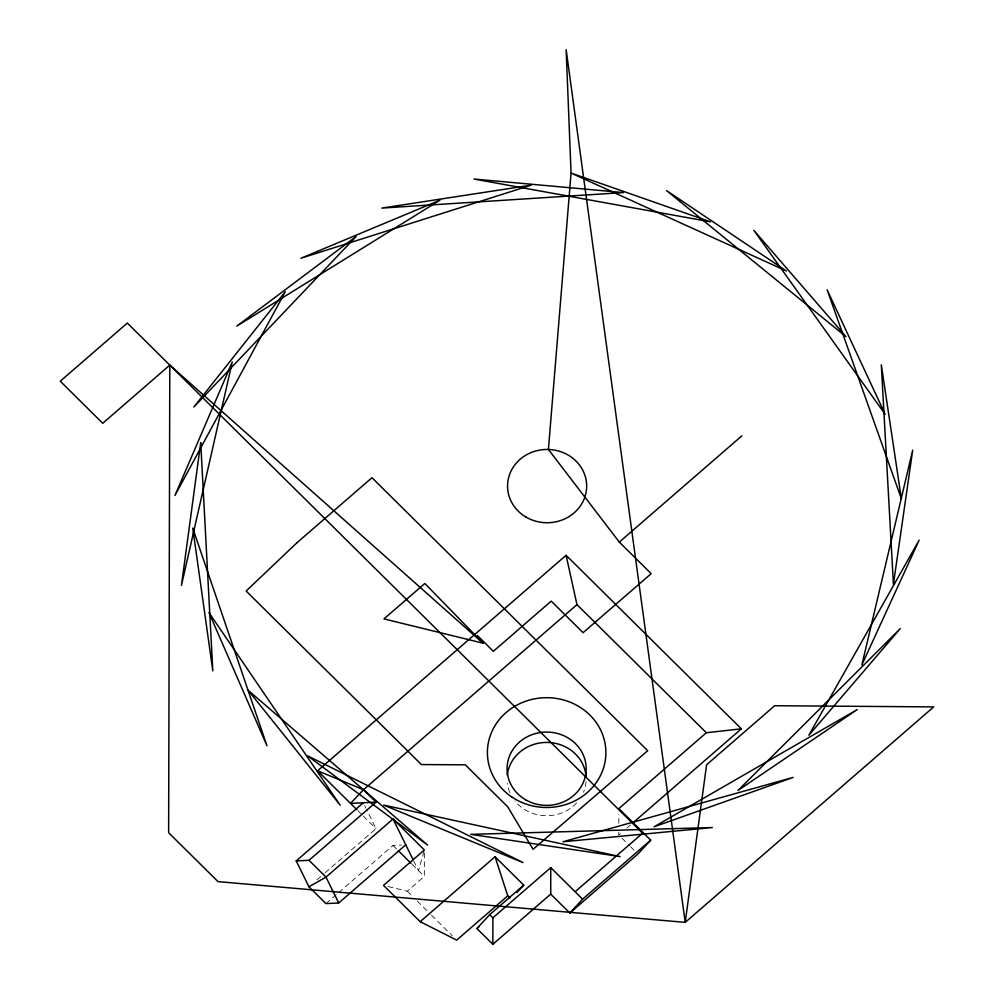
<?xml version="1.0" encoding="UTF-8"?>
<svg xmlns="http://www.w3.org/2000/svg" width="994" height="994" viewBox="0 0 994 994"><rect width="100%" height="100%" fill="white"/><g stroke="black" fill="none" stroke-linecap="round" stroke-linejoin="round"><path stroke-width="0.75" stroke-dasharray="4.97 3.73" d="M387.971 886.486L407.304 891.22L424.326 876.459L424.363 849.969M618.802 832.14L618.802 835.084L622.306 832.053M618.827 823.305L618.84 814.484M423.953 851.448L418.499 870.694L413.802 861.164M317.049 879.777L323.982 873.751M325.137 872.757L376.018 828.636L366.649 809.576M325.933 903.596L337.5 893.581M338.656 892.575L393.003 845.447L401.514 845.037M626.978 828.002L630.469 824.97M621.995 838.24L629.426 845.608M630.482 846.652L636.856 852.964M357.964 810.756L362.214 814.968M363.27 816.024L376.018 828.636M393.003 845.447L397.252 849.659M412.125 864.382L424.326 876.459M407.304 891.22L412.783 896.65M417.182 900.999L430.352 914.045M431.446 915.126L452.307 935.776M364.636 805.5L365.978 808.221M586.062 781.657A39.561 36.654 0.1 0 1 583.49 792.317M576.694 802.879A39.561 36.654 0.1 0 1 514.88 800.965M509.847 792.616A39.561 36.654 0.1 0 1 507.313 783.334"/><path stroke-width="1.49" d="M169.8 365.121L168.632 832.724L218.034 881.628L685.214 922.37L933.739 706.896L774.686 705.728L706.597 764.759L685.214 922.37L566.145 49.7L571.065 173.068L548.415 449.462L619.312 542.09L651.182 573.65L583.093 632.681L551.223 601.134L493.347 651.306L477.418 635.539L482.985 643.18L383.982 618.889L424.836 583.478L482.985 643.18L169.8 365.121L102.73 423.27L60.261 381.211L127.331 323.062L642.596 833.233L575.526 891.382M492.838 944.3L492.887 917.81L489.694 914.654L476.896 928.52L492.838 944.3L550.713 894.115L550.763 867.625L492.887 917.81M516.855 892.6L523.739 885.132L495.062 856.741L420.164 921.674L383.51 885.393L424.363 849.969L393.04 818.957L325.982 877.106L308.948 886.785L296.224 860.928L363.295 802.767M550.713 894.115L569.835 913.051L582.621 899.185L650.722 840.141L618.852 808.594L706.349 732.74L741.362 728.826L566.095 555.286L317.571 770.76L356.896 809.712M650.722 840.141L637.924 854.02L569.835 913.051M619.312 542.09L741.872 435.832M566.095 555.286L576.967 604.638L363.506 789.708L350.522 803.4L376.067 802.146L363.506 789.708L317.571 770.76M296.224 860.928L308.997 860.295L376.067 802.146M308.948 886.785L325.933 903.596L338.706 902.974L405.776 844.825M495.062 856.741L507.76 895.855L456.693 940.125L420.164 921.674M489.694 914.654L523.739 885.132M476.896 928.52L479.17 926.557M632.805 822.945L741.362 728.826M576.967 604.638L706.349 732.74M550.763 867.625L582.621 899.185M507.76 895.855L509.885 897.955M398.308 850.715L411.056 863.326M308.997 860.295L325.982 877.106L338.706 902.974M393.04 818.957L413.131 859.798M507.275 775.134A39.561 36.654 0.1 0 1 547.172 742.431A39.561 36.654 0.1 0 1 586.038 776.202M200.713 442.641L181.43 585.478L232.273 362.002L174.956 495.484L285.29 291.677L193.855 407.018L356.138 236.473L236.82 326.107L440.007 200.154L300.921 258.254L531.169 185.17L381.795 208.094L623.412 192.575L473.939 179.032L710.461 221.836L571.065 173.068L786.366 270.977L666.552 190.6L845.969 336.643L753.899 230.422L885.194 414.361L827.145 289.838L901.384 498.826L881.305 364.786L893.42 584.286L912.691 450.17L861.86 664.924L919.152 540.152L808.843 735.249L900.266 628.618L737.995 790.454L857.3 709.542L654.127 826.772L793.2 777.395L562.964 841.756L712.313 827.555L470.721 834.351L620.181 856.604L383.672 805.09L523.055 862.581L307.767 755.949L427.569 845.049L248.165 690.283L340.221 805.215L208.939 612.577L266.976 745.811L192.749 528.1L212.815 670.863L200.713 442.641M297.082 542.637L246.139 591.02L421.406 764.56L465.291 764.821L507.772 806.867L533.057 849.323L647.715 750.706L371.98 477.704L297.082 542.637M511.935 797.064A59.242 54.894 0.1 0 0 605.582 758.211A59.242 54.894 0.1 0 0 522.422 702.485A59.242 54.894 0.1 0 0 511.935 797.064M525.727 799.847A39.561 36.654 0.1 0 0 586.162 769.952A39.561 36.654 0.1 0 0 527.988 736.392A39.561 36.654 0.1 0 0 525.727 799.847M526.211 517.203A39.561 36.654 0.1 0 0 586.646 487.308A39.561 36.654 0.1 0 0 528.473 453.761A39.561 36.654 0.1 0 0 526.211 517.203"/></g></svg>
